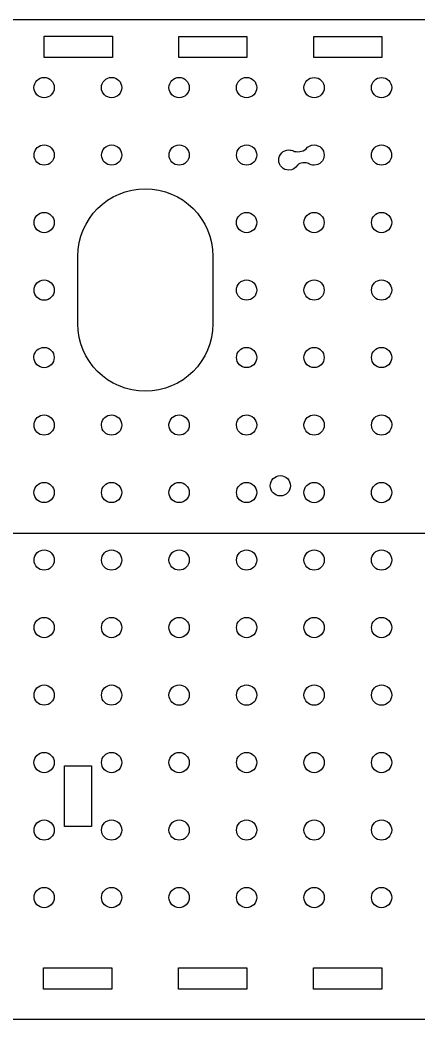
# Model space of a CAD drawing. Extents: x 3 to 312, y -223 to -75.
# Drawn here: x 97.3 to 156.2, y -223 to -75 of the extents above; entities that cross this region are included whole.
import ezdxf

# ---------------------------------------------------------------- set-up
doc = ezdxf.new("R2010")
doc.units = 0
doc.layers.add('Transparent', color=7, linetype='CONTINUOUS')

msp = doc.modelspace()

# ---------------------------------------------------------------- linework, layer by layer
at = {"layer": 'Transparent', "color": 7}
for p, q in [((198.828886, -75.032599), (72.827698, -75.032599)), ((100.836589, -77.454641), (110.936504, -77.454641)), ((100.836589, -80.604837), (100.836589, -77.454641)), ((100.836589, -77.454641), (100.836589, -77.454641)), ((110.936504, -77.454641), (110.936504, -80.604837)), ((120.777903, -77.457464), (130.877818, -77.457464)), ((120.777903, -80.607659), (120.777903, -77.457464)), ((120.777903, -77.457464), (120.777903, -77.457464)), ((130.877818, -77.457464), (130.877818, -80.607659)), ((140.777637, -77.457464), (150.877552, -77.457464)), ((140.777637, -80.607659), (140.777637, -77.457464)), ((140.777637, -77.457464), (140.777637, -77.457464)), ((150.877552, -77.457464), (150.877552, -80.607659)), ((110.936504, -80.604837), (100.836589, -80.604837)), ((130.877818, -80.607659), (120.777903, -80.607659)), ((150.877552, -80.607659), (140.777637, -80.607659)), ((100.830521, -83.545085), (100.830521, -83.545085)), ((110.830134, -83.545085), (110.830134, -83.545085)), ((120.830284, -83.545085), (120.830284, -83.545085)), ((130.830405, -83.545085), (130.830405, -83.545085)), ((140.821749, -83.547907), (140.821749, -83.547907)), ((150.821898, -83.547907), (150.821898, -83.547907)), ((100.831086, -93.53434), (100.831086, -93.53434)), ((110.836738, -93.542129), (110.836738, -93.542129)), ((120.833586, -93.542129), (120.833586, -93.542129)), ((130.834836, -93.542129), (130.834836, -93.542129)), ((140.815145, -93.542129), (140.815145, -93.542129)), ((150.816395, -93.542129), (150.816395, -93.542129)), ((115.825947, -100.032137), (115.825778, -100.032137)), ((100.82942, -103.536386), (100.82942, -103.536386)), ((130.830405, -103.536386), (130.830405, -103.536386)), ((140.822849, -103.536386), (140.822849, -103.536386)), ((150.826865, -103.533564), (150.826865, -103.533564)), ((105.831696, -119.776116), (105.835648, -110.289151)), ((125.815005, -110.289151), (125.818392, -119.776116)), ((100.82942, -113.539284), (100.82942, -113.539284)), ((130.830405, -113.539284), (130.830405, -113.539284)), ((140.822849, -113.539284), (140.822849, -113.539284)), ((150.826865, -113.535982), (150.826865, -113.535982)), ((100.820615, -123.530611), (100.820615, -123.530611)), ((130.826002, -123.536679), (130.826002, -123.536679)), ((140.822849, -123.536679), (140.822849, -123.536679)), ((150.826865, -123.536679), (150.826865, -123.536679)), ((100.831086, -133.53908), (100.831086, -133.53908)), ((110.827905, -133.53908), (110.827905, -133.53908)), ((120.824752, -133.53908), (120.824752, -133.53908)), ((130.826566, -133.532956), (130.826566, -133.532956)), ((140.826151, -133.532956), (140.826151, -133.532956)), ((150.8252, -133.535778), (150.8252, -133.535778)), ((100.825554, -143.533145), (100.825554, -143.533145)), ((110.825167, -143.533145), (110.825167, -143.533145)), ((120.825316, -143.533145), (120.825316, -143.533145)), ((130.825466, -143.533145), (130.825466, -143.533145)), ((135.82554, -142.53326), (135.82554, -142.53326)), ((140.820648, -143.528742), (140.820648, -143.528742)), ((150.820797, -143.528742), (150.820797, -143.528742)), ((70.828606, -151.027988), (200.8286, -151.027988)), ((100.82942, -153.534965), (100.82942, -153.534965)), ((110.829034, -153.534965), (110.829034, -153.534965)), ((120.829155, -153.530562), (120.829155, -153.530562)), ((130.829304, -153.530562), (130.829304, -153.530562)), ((140.824514, -153.530562), (140.824514, -153.530562)), ((150.824664, -153.530562), (150.824664, -153.530562)), ((100.82942, -163.535134), (100.82942, -163.535134)), ((110.829034, -163.535134), (110.829034, -163.535134)), ((120.827518, -163.534005), (120.827518, -163.534005)), ((130.829304, -163.530703), (130.829304, -163.530703)), ((140.829453, -163.530703), (140.829453, -163.530703)), ((150.827401, -163.534005), (150.827401, -163.534005)), ((100.82942, -173.5353), (100.82942, -173.5353)), ((110.829034, -173.5353), (110.829034, -173.5353)), ((120.829155, -173.530898), (120.829155, -173.530898)), ((130.829304, -173.530898), (130.829304, -173.530898)), ((140.829453, -173.530898), (140.829453, -173.530898)), ((150.829603, -173.530898), (150.829603, -173.530898)), ((100.824453, -183.536026), (100.824453, -183.536026)), ((110.827905, -183.52993), (110.827905, -183.52993)), ((120.828618, -183.525527), (120.828618, -183.525527)), ((130.828203, -183.525527), (130.828203, -183.525527)), ((140.828353, -183.525527), (140.828353, -183.525527)), ((150.828502, -183.525527), (150.828502, -183.525527)), ((103.828596, -185.52922), (107.828193, -185.52922)), ((103.828596, -194.528911), (103.828596, -185.52922)), ((103.828596, -185.52922), (103.828596, -185.52922)), ((107.828193, -185.52922), (107.828193, -194.528911)), ((100.82942, -193.534151), (100.82942, -193.534151)), ((110.827905, -193.528507), (110.827905, -193.528507)), ((120.828618, -193.524104), (120.828618, -193.524104)), ((130.828203, -193.524104), (130.828203, -193.524104)), ((140.828353, -193.524104), (140.828353, -193.524104)), ((150.828502, -193.524104), (150.828502, -193.524104)), ((107.828193, -194.528911), (103.828596, -194.528911)), ((100.828884, -203.534284), (100.828884, -203.534284)), ((110.827905, -203.52878), (110.827905, -203.52878)), ((120.828618, -203.524378), (120.828618, -203.524378)), ((130.828203, -203.524378), (130.828203, -203.524378)), ((140.828353, -203.524378), (140.828353, -203.524378)), ((150.828502, -203.524378), (150.828502, -203.524378)), ((100.748394, -215.454865), (110.848309, -215.454865)), ((100.748394, -218.60506), (100.748394, -215.454865)), ((100.748394, -215.454865), (100.748394, -215.454865)), ((110.848309, -215.454865), (110.848309, -218.60506)), ((120.748693, -215.454865), (130.848608, -215.454865)), ((120.748693, -218.60506), (120.748693, -215.454865)), ((120.748693, -215.454865), (120.748693, -215.454865)), ((130.848608, -215.454865), (130.848608, -218.60506)), ((140.748427, -215.454865), (150.848342, -215.454865)), ((140.748427, -218.60506), (140.748427, -215.454865)), ((140.748427, -215.454865), (140.748427, -215.454865)), ((150.848342, -215.454865), (150.848342, -218.60506)), ((110.848309, -218.60506), (100.748394, -218.60506)), ((130.848608, -218.60506), (120.748693, -218.60506)), ((150.848342, -218.60506), (140.748427, -218.60506)), ((94.819526, -223.022877), (135.827742, -223.022877)), ((135.827742, -223.022877), (176.836493, -223.022877))]:
    msp.add_line(p, q, dxfattribs=at)
for points in [[(99.32241, -85.05321), (99.32241, -84.224803), (100.002114, -83.545085), (100.830521, -83.545085)], [(100.830521, -83.545085), (101.658956, -83.545085), (102.329855, -84.224803), (102.329827, -85.05321)], [(109.321995, -85.05321), (109.321995, -84.224803), (110.001727, -83.545085), (110.830134, -83.545085)], [(110.830134, -83.545085), (111.658569, -83.545085), (112.329468, -84.224803), (112.32944, -85.05321)], [(119.322144, -85.05321), (119.322144, -84.224803), (120.001877, -83.545085), (120.830284, -83.545085)], [(120.830284, -83.545085), (121.658719, -83.545085), (122.329617, -84.224803), (122.329589, -85.05321)], [(129.322294, -85.05321), (129.322294, -84.224803), (130.001998, -83.545085), (130.830405, -83.545085)], [(130.830405, -83.545085), (131.65884, -83.545085), (132.329738, -84.224803), (132.32971, -85.05321)], [(139.322443, -85.056032), (139.322415, -84.227622), (139.993285, -83.547907), (140.821749, -83.547907)], [(140.821749, -83.547907), (141.650099, -83.54791), (142.32986, -84.227622), (142.32986, -85.056032)], [(149.322592, -85.056032), (149.322592, -84.227622), (149.993463, -83.547907), (150.821898, -83.547907)], [(150.821898, -83.547907), (151.650305, -83.54791), (152.330037, -84.227622), (152.330009, -85.056032)], [(100.830521, -86.552515), (100.002114, -86.552515), (99.32241, -85.881645), (99.32241, -85.05321)], [(102.329827, -85.05321), (102.329827, -85.881645), (101.658956, -86.552518), (100.830521, -86.552515)], [(110.830134, -86.552515), (110.001727, -86.552515), (109.321995, -85.881645), (109.321995, -85.05321)], [(112.32944, -85.05321), (112.32944, -85.881645), (111.658569, -86.552518), (110.830134, -86.552515)], [(120.830284, -86.552515), (120.001877, -86.552515), (119.322144, -85.881645), (119.322144, -85.05321)], [(122.329589, -85.05321), (122.329589, -85.881645), (121.658719, -86.552518), (120.830284, -86.552515)], [(130.830405, -86.552515), (130.001998, -86.552515), (129.322294, -85.881645), (129.322294, -85.05321)], [(132.32971, -85.05321), (132.32971, -85.881645), (131.65884, -86.552518), (130.830405, -86.552515)], [(140.821749, -86.555337), (139.993257, -86.555334), (139.322443, -85.884464), (139.322443, -85.056032)], [(142.32986, -85.056032), (142.32986, -85.884464), (141.650127, -86.555337), (140.821749, -86.555337)], [(150.821898, -86.555337), (149.993463, -86.555334), (149.322592, -85.884464), (149.322592, -85.056032)], [(152.330009, -85.056032), (152.330009, -85.884464), (151.650305, -86.555337), (150.821898, -86.555337)], [(99.33178, -94.874896), (99.40846, -94.118597), (100.054466, -93.53434), (100.831086, -93.53434)], [(100.831086, -93.53434), (101.659577, -93.53434), (102.330391, -94.205211), (102.330391, -95.033646)], [(109.337433, -95.041435), (109.337433, -94.213), (110.008275, -93.542129), (110.836738, -93.542129)], [(110.836738, -93.542129), (111.665145, -93.542129), (112.336044, -94.213), (112.336044, -95.041435)], [(119.33428, -95.041435), (119.33428, -94.213), (120.005235, -93.542129), (120.833586, -93.542129)], [(120.833586, -93.542129), (121.662077, -93.542129), (122.332891, -94.213), (122.332891, -95.041435)], [(129.33553, -95.041435), (129.33553, -94.213), (130.0064, -93.542129), (130.834836, -93.542129)], [(130.834836, -93.542129), (131.663242, -93.542129), (132.334141, -94.213), (132.334141, -95.041435)], [(135.592368, -95.781715), (135.592368, -94.953336), (136.263211, -94.28241), (137.091674, -94.28241)], [(137.091674, -94.28241), (137.331196, -94.28241), (137.556748, -94.340254), (137.757549, -94.440059)], [(137.757549, -94.440059), (138.152942, -94.624288), (139.242969, -94.593887), (139.63444, -94.126417)], [(139.63444, -94.126417), (139.908675, -93.773165), (140.333053, -93.542129), (140.815145, -93.542129)], [(140.815145, -93.542129), (141.64358, -93.542129), (142.31445, -94.213), (142.31445, -95.041435)], [(149.317089, -95.041435), (149.317089, -94.213), (149.987903, -93.542129), (150.816395, -93.542129)], [(150.816395, -93.542129), (151.644745, -93.542129), (152.3157, -94.213), (152.3157, -95.041435)], [(99.33178, -95.033646), (99.33178, -94.981858), (99.3267, -94.925329), (99.33178, -94.874896)], [(100.831086, -96.541771), (100.002707, -96.541771), (99.33178, -95.862081), (99.33178, -95.033646)], [(102.330391, -95.033646), (102.330391, -95.862081), (101.659577, -96.541771), (100.831086, -96.541771)], [(110.836738, -96.540741), (110.008247, -96.540741), (109.337433, -95.869845), (109.337433, -95.041435)], [(112.336044, -95.041435), (112.336044, -95.869845), (111.665089, -96.540741), (110.836738, -96.540741)], [(120.833586, -96.540741), (120.00515, -96.540741), (119.33428, -95.869845), (119.33428, -95.041435)], [(122.332891, -95.041435), (122.332891, -95.869845), (121.662049, -96.540741), (120.833586, -96.540741)], [(130.834836, -96.540741), (130.006372, -96.540741), (129.33553, -95.869845), (129.33553, -95.041435)], [(132.334141, -95.041435), (132.334141, -95.869845), (131.663214, -96.540741), (130.834836, -96.540741)], [(137.091674, -97.281021), (136.263239, -97.281021), (135.592368, -96.610178), (135.592368, -95.781715)], [(139.98115, -96.287731), (139.722606, -96.11947), (138.625072, -96.122913), (138.374346, -96.555622)], [(142.31445, -95.041435), (142.31445, -95.869845), (141.643608, -96.540741), (140.815145, -96.540741)], [(150.816395, -96.540741), (149.987931, -96.540741), (149.317089, -95.869845), (149.317089, -95.041435)], [(152.3157, -95.041435), (152.3157, -95.869845), (151.64483, -96.540741), (150.816395, -96.540741)], [(138.374346, -96.555622), (138.111823, -96.989917), (137.636448, -97.281021), (137.091674, -97.281021)], [(140.815145, -96.540741), (140.506365, -96.540741), (140.219571, -96.447576), (139.98115, -96.287731)], [(105.827463, -110.033387), (105.827463, -104.51134), (110.304185, -100.03328), (115.825947, -100.032137)], [(115.825778, -100.032137), (121.34675, -100.03527), (125.823162, -104.511901), (125.82319, -110.033387)], [(99.330115, -105.044511), (99.330115, -104.216076), (100.001042, -103.536386), (100.82942, -103.536386)], [(100.82942, -103.536386), (101.657884, -103.536386), (102.328754, -104.216076), (102.328726, -105.044511)], [(129.322294, -105.044511), (129.322294, -104.216076), (130.002026, -103.536386), (130.830405, -103.536386)], [(130.830405, -103.536386), (131.658896, -103.536386), (132.32971, -104.216076), (132.32971, -105.044511)], [(139.323544, -105.044511), (139.323544, -104.216076), (139.994499, -103.536386), (140.822849, -103.536386)], [(140.822849, -103.536386), (141.651341, -103.536386), (142.322155, -104.216076), (142.322155, -105.044511)], [(149.32756, -105.041689), (149.32756, -104.213254), (149.998374, -103.533564), (150.826865, -103.533564)], [(150.826865, -103.533564), (151.655216, -103.533564), (152.326171, -104.213254), (152.326171, -105.041689)], [(100.82942, -106.543816), (100.001042, -106.543816), (99.330143, -105.872946), (99.330115, -105.044511)], [(102.328726, -105.044511), (102.328726, -105.872946), (101.657856, -106.543816), (100.82942, -106.543816)], [(130.830405, -106.543816), (130.002026, -106.543816), (129.322294, -105.872918), (129.322294, -105.044511)], [(132.32971, -105.044511), (132.32971, -105.872918), (131.658896, -106.543816), (130.830405, -106.543816)], [(140.822849, -106.543816), (139.994414, -106.543816), (139.323544, -105.872918), (139.323544, -105.044511)], [(142.322155, -105.044511), (142.322155, -105.872918), (141.651313, -106.543816), (140.822849, -106.543816)], [(150.826865, -106.540994), (149.998402, -106.540994), (149.32756, -105.870096), (149.32756, -105.041689)], [(152.326171, -105.041689), (152.326171, -105.870096), (151.6553, -106.540994), (150.826865, -106.540994)], [(105.835648, -110.289151), (105.832825, -110.20482), (105.827463, -110.118223), (105.827463, -110.033387)], [(125.82319, -110.033387), (125.82319, -110.118223), (125.817828, -110.204823), (125.815005, -110.289151)], [(99.330115, -115.046856), (99.330115, -114.218421), (100.001042, -113.539281), (100.82942, -113.539284)], [(100.82942, -113.539284), (101.657856, -113.539281), (102.328726, -114.218421), (102.328726, -115.046856)], [(129.322294, -115.03859), (129.322294, -114.210152), (130.002026, -113.539284), (130.830405, -113.539284)], [(130.830405, -113.539284), (131.658896, -113.539284), (132.32971, -114.210152), (132.32971, -115.03859)], [(139.323544, -115.03859), (139.323544, -114.210152), (139.994499, -113.539284), (140.822849, -113.539284)], [(140.822849, -113.539284), (141.651341, -113.539284), (142.322155, -114.210152), (142.322155, -115.03859)], [(149.32756, -115.035288), (149.32756, -114.206853), (149.998374, -113.535982), (150.826865, -113.535982)], [(150.826865, -113.535982), (151.655216, -113.535982), (152.326171, -114.206855), (152.326171, -115.035288)], [(100.82942, -116.546162), (100.001042, -116.546162), (99.330143, -115.875263), (99.330115, -115.046856)], [(102.328726, -115.046856), (102.328726, -115.875263), (101.657856, -116.546162), (100.82942, -116.546162)], [(130.830405, -116.537895), (130.002026, -116.537895), (129.322294, -115.867022), (129.322294, -115.03859)], [(132.32971, -115.03859), (132.32971, -115.867022), (131.658896, -116.537895), (130.830405, -116.537895)], [(140.822849, -116.537895), (139.994414, -116.537895), (139.323544, -115.867022), (139.323544, -115.03859)], [(142.322155, -115.03859), (142.322155, -115.867022), (141.651313, -116.537895), (140.822849, -116.537895)], [(150.826865, -116.534593), (149.998402, -116.534593), (149.32756, -115.86372), (149.32756, -115.035288)], [(152.326171, -115.035288), (152.326171, -115.86372), (151.6553, -116.534593), (150.826865, -116.534593)], [(105.824076, -120.03188), (105.824076, -119.945576), (105.829156, -119.861883), (105.831696, -119.776116)], [(125.818392, -119.776116), (125.821214, -119.861883), (125.826576, -119.945576), (125.826576, -120.03188)], [(115.825326, -130.03313), (110.302548, -130.03313), (105.82402, -125.554715), (105.824076, -120.03188)], [(125.826576, -120.03188), (125.826633, -125.554715), (121.348105, -130.03313), (115.825326, -130.03313)], [(99.32131, -124.871167), (99.397989, -124.114868), (100.043996, -123.530611), (100.820615, -123.530611)], [(100.820615, -123.530611), (101.649107, -123.530611), (102.319921, -124.201482), (102.319921, -125.029917)], [(129.326696, -125.035985), (129.326696, -124.207549), (129.997539, -123.536679), (130.826002, -123.536679)], [(130.826002, -123.536679), (131.654409, -123.536682), (132.325308, -124.207549), (132.325308, -125.035985)], [(139.323544, -125.035985), (139.323544, -124.207549), (139.994499, -123.536679), (140.822849, -123.536679)], [(140.822849, -123.536679), (141.651341, -123.536682), (142.322155, -124.207549), (142.322155, -125.035985)], [(149.32756, -125.035985), (149.32756, -124.207549), (149.998374, -123.536679), (150.826865, -123.536679)], [(150.826865, -123.536679), (151.655216, -123.536682), (152.326171, -124.207549), (152.326171, -125.035985)], [(99.32131, -125.029917), (99.32131, -124.978129), (99.31623, -124.9216), (99.32131, -124.871167)], [(100.820615, -126.538042), (99.992236, -126.538042), (99.32131, -125.858352), (99.32131, -125.029917)], [(102.319921, -125.029917), (102.319921, -125.858352), (101.649107, -126.538042), (100.820615, -126.538042)], [(130.826002, -126.53529), (129.99751, -126.53529), (129.326696, -125.864391), (129.326696, -125.035985)], [(132.325308, -125.035985), (132.325308, -125.864394), (131.654352, -126.53529), (130.826002, -126.53529)], [(140.822849, -126.53529), (139.994414, -126.53529), (139.323544, -125.864391), (139.323544, -125.035985)], [(142.322155, -125.035985), (142.322155, -125.864394), (141.651313, -126.53529), (140.822849, -126.53529)], [(150.826865, -126.53529), (149.998402, -126.53529), (149.32756, -125.864391), (149.32756, -125.035985)], [(152.326171, -125.035985), (152.326171, -125.864394), (151.6553, -126.53529), (150.826865, -126.53529)], [(99.33178, -134.879636), (99.40846, -134.123337), (100.054466, -133.53908), (100.831086, -133.53908)], [(100.831086, -133.53908), (101.659577, -133.53908), (102.330391, -134.209979), (102.330391, -135.038386)], [(109.328599, -134.888455), (109.405335, -134.132156), (110.051257, -133.53908), (110.827905, -133.53908)], [(110.827905, -133.53908), (111.65634, -133.53908), (112.32721, -134.209951), (112.32721, -135.038386)], [(119.325446, -134.888455), (119.402154, -134.132156), (120.048105, -133.53908), (120.824752, -133.53908)], [(120.824752, -133.53908), (121.653159, -133.53908), (122.324058, -134.209951), (122.324058, -135.038386)], [(129.327261, -134.882334), (129.403997, -134.126032), (130.049947, -133.532956), (130.826566, -133.532956)], [(130.826566, -133.532956), (131.655002, -133.532959), (132.325872, -134.203829), (132.325872, -135.032262)], [(139.326846, -134.882334), (139.403582, -134.126032), (140.049532, -133.532956), (140.826151, -133.532956)], [(140.826151, -133.532956), (141.654586, -133.532959), (142.325457, -134.203829), (142.325457, -135.032262)], [(149.325894, -135.035084), (149.325894, -134.206649), (149.996821, -133.535778), (150.8252, -133.535778)], [(150.8252, -133.535778), (151.601876, -133.535778), (152.247685, -134.128854), (152.324506, -134.885153)], [(99.33178, -135.038386), (99.33178, -134.986598), (99.3267, -134.930041), (99.33178, -134.879636)], [(100.831086, -136.537692), (100.002707, -136.537692), (99.33178, -135.866821), (99.33178, -135.038386)], [(102.330391, -135.038386), (102.330391, -135.866821), (101.659577, -136.537692), (100.831086, -136.537692)], [(109.328599, -135.038386), (109.328599, -134.986598), (109.323519, -134.938889), (109.328599, -134.888455)], [(110.827905, -136.537692), (109.99947, -136.537692), (109.328599, -135.866793), (109.328599, -135.038386)], [(112.32721, -135.038386), (112.32721, -135.866793), (111.65634, -136.537692), (110.827905, -136.537692)], [(119.325446, -135.038386), (119.325446, -134.986598), (119.320366, -134.938889), (119.325446, -134.888455)], [(120.824752, -136.537692), (119.996317, -136.537692), (119.325446, -135.866793), (119.325446, -135.038386)], [(122.324058, -135.038386), (122.324058, -135.866793), (121.653159, -136.537692), (120.824752, -136.537692)], [(129.327261, -135.032262), (129.327261, -134.980474), (129.322181, -134.932764), (129.327261, -134.882334)], [(130.826566, -136.531567), (129.998131, -136.531567), (129.327261, -135.860671), (129.327261, -135.032262)], [(132.325872, -135.032262), (132.325872, -135.860671), (131.655002, -136.53157), (130.826566, -136.531567)], [(139.326846, -135.032262), (139.326846, -134.980474), (139.321766, -134.932764), (139.326846, -134.882334)], [(140.826151, -136.531567), (139.997716, -136.531567), (139.326846, -135.860671), (139.326846, -135.032262)], [(142.325457, -135.032262), (142.325457, -135.860671), (141.654586, -136.53157), (140.826151, -136.531567)], [(150.8252, -136.53439), (149.996821, -136.53439), (149.325838, -135.863491), (149.325894, -135.035084)], [(152.324506, -135.035084), (152.324506, -135.863491), (151.653663, -136.53439), (150.8252, -136.53439)], [(152.324506, -134.885153), (152.329586, -134.935587), (152.324477, -134.983296), (152.324506, -135.035084)], [(99.325148, -145.033001), (99.325204, -144.204481), (99.997034, -143.532919), (100.825554, -143.533145)], [(100.825554, -143.533145), (101.653876, -143.533201), (102.325368, -144.204679), (102.325424, -145.033001)], [(109.325297, -145.033001), (109.325382, -144.204679), (109.996845, -143.533201), (110.825167, -143.533145)], [(110.825167, -143.533145), (111.653687, -143.532919), (112.325489, -144.204481), (112.325573, -145.033001)], [(119.326011, -145.032451), (119.326011, -144.204015), (119.996938, -143.533145), (120.825316, -143.533145)], [(120.825316, -143.533145), (121.653752, -143.533145), (122.32465, -144.204015), (122.324622, -145.032451)], [(129.32616, -145.032451), (129.32616, -144.204015), (129.996974, -143.533145), (130.825466, -143.533145)], [(130.825466, -143.533145), (131.653844, -143.533145), (132.324771, -144.204015), (132.324771, -145.032451)], [(134.326235, -144.023746), (134.326235, -143.193812), (134.995722, -142.53326), (135.82554, -142.53326)], [(135.82554, -142.53326), (136.65533, -142.533263), (137.324846, -143.193841), (137.324846, -144.023746)], [(139.321342, -145.028048), (139.321342, -144.199613), (139.992213, -143.528742), (140.820648, -143.528742)], [(140.820648, -143.528742), (141.649055, -143.528742), (142.328759, -144.199613), (142.328759, -145.028048)], [(149.321492, -145.028048), (149.321492, -144.199613), (149.992362, -143.528742), (150.820797, -143.528742)], [(150.820797, -143.528742), (151.649204, -143.528742), (152.328908, -144.199613), (152.328908, -145.028048)], [(135.82554, -145.531871), (134.995722, -145.531874), (134.326235, -144.853451), (134.326235, -144.023746)], [(137.324846, -144.023746), (137.324846, -144.853392), (136.65533, -145.531871), (135.82554, -145.531871)], [(140.820648, -146.536173), (139.992213, -146.536173), (139.321314, -145.856455), (139.321342, -145.028048)], [(142.328759, -145.028048), (142.328759, -145.856455), (141.649055, -146.536173), (140.820648, -146.536173)], [(150.820797, -146.536173), (149.992362, -146.536173), (149.321464, -145.856455), (149.321492, -145.028048)], [(152.328908, -145.028048), (152.328908, -145.856455), (151.649204, -146.536173), (150.820797, -146.536173)], [(100.825554, -146.532857), (99.997034, -146.533083), (99.325204, -145.861549), (99.325148, -145.033001)], [(102.325424, -145.033001), (102.325339, -145.861323), (101.653876, -146.532775), (100.825554, -146.532857)], [(110.825167, -146.532857), (109.996845, -146.532772), (109.325382, -145.861323), (109.325297, -145.033001)], [(112.325573, -145.033001), (112.325404, -145.861549), (111.653687, -146.533083), (110.825167, -146.532857)], [(120.825316, -146.531756), (119.996938, -146.531756), (119.326039, -145.860857), (119.326011, -145.032451)], [(122.324622, -145.032451), (122.324622, -145.860857), (121.653808, -146.531756), (120.825316, -146.531756)], [(130.825466, -146.531756), (129.996974, -146.531756), (129.32616, -145.860857), (129.32616, -145.032451)], [(132.324771, -145.032451), (132.324771, -145.860857), (131.653844, -146.531756), (130.825466, -146.531756)], [(99.329014, -155.035374), (99.328788, -154.206631), (100.000675, -153.534739), (100.82942, -153.534965)], [(100.82942, -153.534965), (101.657968, -153.535036), (102.329516, -154.206843), (102.32929, -155.035374)], [(109.329164, -155.035374), (109.328938, -154.206846), (110.000486, -153.535036), (110.829034, -153.534965)], [(110.829034, -153.534965), (111.657779, -153.534739), (112.329666, -154.206629), (112.32944, -155.035374)], [(119.329849, -155.029868), (119.329849, -154.201433), (120.000748, -153.530562), (120.829155, -153.530562)], [(120.829155, -153.530562), (121.65759, -153.530562), (122.32846, -154.201433), (122.32846, -155.029868)], [(129.329998, -155.029868), (129.329998, -154.201433), (130.000812, -153.530562), (130.829304, -153.530562)], [(130.829304, -153.530562), (131.657683, -153.530562), (132.32861, -154.201433), (132.32861, -155.029868)], [(139.325209, -155.029868), (139.325209, -154.201433), (139.996079, -153.530562), (140.824514, -153.530562)], [(140.824514, -153.530562), (141.652921, -153.530562), (142.332625, -154.201433), (142.332625, -155.029868)], [(149.32533, -155.029868), (149.32533, -154.201433), (149.996144, -153.530562), (150.824664, -153.530562)], [(150.824664, -153.530562), (151.653071, -153.530562), (152.332775, -154.201433), (152.332775, -155.029868)], [(100.82942, -156.53523), (100.000901, -156.535456), (99.329099, -155.863908), (99.329014, -155.035374)], [(102.32929, -155.035374), (102.329206, -155.863705), (101.657743, -156.53516), (100.82942, -156.53523)], [(110.829034, -156.53523), (110.000711, -156.53516), (109.329248, -155.863702), (109.329164, -155.035374)], [(112.32944, -155.035374), (112.329355, -155.863908), (111.657553, -156.535456), (110.829034, -156.53523)], [(120.829155, -156.537993), (120.000748, -156.537965), (119.329849, -155.858303), (119.329849, -155.029868)], [(122.32846, -155.029868), (122.32846, -155.858331), (121.657618, -156.537965), (120.829155, -156.537993)], [(130.829304, -156.537993), (130.000812, -156.537965), (129.329998, -155.858303), (129.329998, -155.029868)], [(132.32861, -155.029868), (132.32861, -155.858331), (131.657683, -156.537965), (130.829304, -156.537993)], [(140.824514, -156.537993), (139.996079, -156.537965), (139.325181, -155.858303), (139.325209, -155.029868)], [(142.332625, -155.029868), (142.332625, -155.858275), (141.652921, -156.537993), (140.824514, -156.537993)], [(150.824664, -156.537993), (149.996229, -156.537965), (149.32533, -155.858303), (149.32533, -155.029868)], [(152.332775, -155.029868), (152.332775, -155.858275), (151.653071, -156.537993), (150.824664, -156.537993)], [(99.329014, -165.035543), (99.328788, -164.206798), (100.000675, -163.534908), (100.82942, -163.535134)], [(100.82942, -163.535134), (101.657968, -163.535205), (102.329516, -164.207009), (102.32929, -165.035543)], [(109.329164, -165.035543), (109.328938, -164.207009), (110.000486, -163.535205), (110.829034, -163.535134)], [(110.829034, -163.535134), (111.657779, -163.534908), (112.329666, -164.206798), (112.32944, -165.035543)], [(119.327648, -165.034414), (119.327422, -164.205866), (119.99897, -163.53409), (120.827518, -163.534005)], [(120.827518, -163.534005), (121.656263, -163.53378), (122.328178, -164.205669), (122.327924, -165.034414)], [(129.329998, -165.030009), (129.329998, -164.201574), (130.000812, -163.530703), (130.829304, -163.530703)], [(130.829304, -163.530703), (131.657683, -163.530703), (132.32861, -164.201574), (132.32861, -165.030009)], [(139.330148, -165.030009), (139.330148, -164.201574), (140.000962, -163.530703), (140.829453, -163.530703)], [(140.829453, -163.530703), (141.657832, -163.530703), (142.328759, -164.201574), (142.328759, -165.030009)], [(149.32756, -165.034414), (149.327334, -164.205866), (149.998882, -163.53409), (150.827401, -163.534005)], [(150.827401, -163.534005), (151.656147, -163.53378), (152.328033, -164.205669), (152.327808, -165.034414)], [(100.82942, -166.535399), (100.000901, -166.535625), (99.329099, -165.864077), (99.329014, -165.035543)], [(102.32929, -165.035543), (102.329206, -165.863868), (101.657743, -166.535329), (100.82942, -166.535399)], [(110.829034, -166.535399), (110.000711, -166.535329), (109.329248, -165.863868), (109.329164, -165.035543)], [(112.32944, -165.035543), (112.329355, -165.864077), (111.657553, -166.535625), (110.829034, -166.535399)], [(120.827518, -166.53427), (119.999196, -166.534186), (119.327704, -165.862737), (119.327648, -165.034414)], [(122.327924, -165.034414), (122.327868, -165.862962), (121.656038, -166.534496), (120.827518, -166.53427)], [(130.829304, -166.538134), (130.000812, -166.538106), (129.329998, -165.858444), (129.329998, -165.030009)], [(132.32861, -165.030009), (132.32861, -165.858472), (131.657683, -166.538106), (130.829304, -166.538134)], [(140.829453, -166.538134), (140.000962, -166.538106), (139.330148, -165.858444), (139.330148, -165.030009)], [(142.328759, -165.030009), (142.328759, -165.858472), (141.657832, -166.538106), (140.829453, -166.538134)], [(150.827401, -166.53427), (149.999079, -166.534186), (149.327644, -165.862737), (149.32756, -165.034414)], [(152.327808, -165.034414), (152.327751, -165.862962), (151.655949, -166.534496), (150.827401, -166.53427)], [(99.329014, -175.03571), (99.328788, -174.206964), (100.000675, -173.535075), (100.82942, -173.5353)], [(100.82942, -173.5353), (101.657968, -173.535371), (102.329516, -174.207176), (102.32929, -175.03571)], [(109.329164, -175.03571), (109.328938, -174.207176), (110.000486, -173.535371), (110.829034, -173.5353)], [(110.829034, -173.5353), (111.657779, -173.535075), (112.329666, -174.206964), (112.32944, -175.03571)], [(119.329849, -175.030203), (119.329849, -174.201768), (120.000663, -173.530898), (120.829155, -173.530898)], [(120.829155, -173.530898), (121.657533, -173.530898), (122.32846, -174.201768), (122.32846, -175.030203)], [(129.329998, -175.030203), (129.329998, -174.201768), (130.000812, -173.530898), (130.829304, -173.530898)], [(130.829304, -173.530898), (131.657683, -173.530898), (132.32861, -174.201768), (132.32861, -175.030203)], [(139.330148, -175.030203), (139.330148, -174.201768), (140.000962, -173.530898), (140.829453, -173.530898)], [(140.829453, -173.530898), (141.657832, -173.530898), (142.328759, -174.201768), (142.328759, -175.030203)], [(149.330297, -175.030203), (149.330297, -174.201768), (150.001111, -173.530898), (150.829603, -173.530898)], [(150.829603, -173.530898), (151.657981, -173.530898), (152.328908, -174.201768), (152.328908, -175.030203)], [(100.82942, -176.535565), (100.000901, -176.535791), (99.329099, -175.864243), (99.329014, -175.03571)], [(102.32929, -175.03571), (102.329206, -175.864035), (101.657743, -176.535495), (100.82942, -176.535565)], [(110.829034, -176.535565), (110.000711, -176.535495), (109.329248, -175.864035), (109.329164, -175.03571)], [(112.32944, -175.03571), (112.329355, -175.864243), (111.657553, -176.535791), (110.829034, -176.535565)], [(120.829155, -176.538328), (120.000663, -176.5383), (119.329849, -175.858638), (119.329849, -175.030203)], [(122.32846, -175.030203), (122.32846, -175.858667), (121.657533, -176.5383), (120.829155, -176.538328)], [(130.829304, -176.538328), (130.000812, -176.5383), (129.329998, -175.858638), (129.329998, -175.030203)], [(132.32861, -175.030203), (132.32861, -175.858667), (131.657683, -176.5383), (130.829304, -176.538328)], [(140.829453, -176.538328), (140.000962, -176.5383), (139.330148, -175.858638), (139.330148, -175.030203)], [(142.328759, -175.030203), (142.328759, -175.858667), (141.657832, -176.5383), (140.829453, -176.538328)], [(150.829603, -176.538328), (150.001111, -176.5383), (149.330297, -175.858638), (149.330297, -175.030203)], [(152.328908, -175.030203), (152.328908, -175.858667), (151.657981, -176.5383), (150.829603, -176.538328)], [(99.325148, -185.035331), (99.325148, -184.206896), (99.996018, -183.536026), (100.824453, -183.536026)], [(100.824453, -183.536026), (101.652888, -183.536026), (102.332621, -184.206896), (102.332592, -185.035331)], [(109.328063, -185.030339), (109.327837, -184.201805), (109.999357, -183.53), (110.827905, -183.52993)], [(110.827905, -183.52993), (111.65665, -183.529704), (112.328565, -184.201593), (112.328339, -185.030339)], [(119.329313, -185.024832), (119.329313, -184.196397), (120.000099, -183.525527), (120.828618, -183.525527)], [(120.828618, -183.525527), (121.656969, -183.525527), (122.327924, -184.196397), (122.327924, -185.024832)], [(129.328898, -185.024832), (129.328898, -184.196397), (129.999712, -183.525527), (130.828203, -183.525527)], [(130.828203, -183.525527), (131.656582, -183.525527), (132.327509, -184.196397), (132.327509, -185.024832)], [(139.329047, -185.024832), (139.329047, -184.196397), (139.999861, -183.525527), (140.828353, -183.525527)], [(140.828353, -183.525527), (141.656731, -183.525527), (142.327658, -184.196397), (142.327658, -185.024832)], [(149.329196, -185.024832), (149.329196, -184.196397), (150.00001, -183.525527), (150.828502, -183.525527)], [(150.828502, -183.525527), (151.656881, -183.525527), (152.327808, -184.196397), (152.327808, -185.024832)], [(100.824453, -186.534637), (99.996046, -186.534637), (99.325148, -185.86371), (99.325148, -185.035331)], [(102.332592, -185.035331), (102.332592, -185.86371), (101.652917, -186.534637), (100.824453, -186.534637)], [(110.827905, -186.530194), (109.999582, -186.530124), (109.328091, -185.858664), (109.328063, -185.030339)], [(112.328339, -185.030339), (112.328254, -185.858872), (111.656424, -186.53042), (110.827905, -186.530194)], [(120.828618, -186.532957), (120.000099, -186.532929), (119.329313, -185.853268), (119.329313, -185.024832)], [(122.327924, -185.024832), (122.327924, -185.853296), (121.656941, -186.532929), (120.828618, -186.532957)], [(130.828203, -186.532957), (129.999712, -186.532929), (129.328898, -185.853268), (129.328898, -185.024832)], [(132.327509, -185.024832), (132.327509, -185.853296), (131.656582, -186.532929), (130.828203, -186.532957)], [(140.828353, -186.532957), (139.999861, -186.532929), (139.329047, -185.853268), (139.329047, -185.024832)], [(142.327658, -185.024832), (142.327658, -185.853296), (141.656731, -186.532929), (140.828353, -186.532957)], [(150.828502, -186.532957), (150.00001, -186.532929), (149.329196, -185.853268), (149.329196, -185.024832)], [(152.327808, -185.024832), (152.327808, -185.853296), (151.656881, -186.532929), (150.828502, -186.532957)], [(99.329014, -195.034007), (99.329099, -194.205473), (100.000901, -193.533926), (100.82942, -193.534151)], [(100.82942, -193.534151), (101.657743, -193.534222), (102.329206, -194.205682), (102.32929, -195.034007)], [(109.328063, -195.028916), (109.327837, -194.200382), (109.999357, -193.528577), (110.827905, -193.528507)], [(110.827905, -193.528507), (111.65665, -193.528281), (112.328565, -194.20017), (112.328339, -195.028916)], [(119.329313, -195.02341), (119.329313, -194.194975), (120.000099, -193.524104), (120.828618, -193.524104)], [(120.828618, -193.524104), (121.656969, -193.524104), (122.327924, -194.194975), (122.327924, -195.02341)], [(129.328898, -195.02341), (129.328898, -194.194975), (129.999712, -193.524104), (130.828203, -193.524104)], [(130.828203, -193.524104), (131.656582, -193.524104), (132.327509, -194.194975), (132.327509, -195.02341)], [(139.329047, -195.02341), (139.329047, -194.194975), (139.999861, -193.524104), (140.828353, -193.524104)], [(140.828353, -193.524104), (141.656731, -193.524104), (142.327658, -194.194975), (142.327658, -195.02341)], [(149.329196, -195.02341), (149.329196, -194.194975), (150.00001, -193.524104), (150.828502, -193.524104)], [(150.828502, -193.524104), (151.656881, -193.524104), (152.327808, -194.194975), (152.327808, -195.02341)], [(100.82942, -196.533866), (100.000901, -196.534089), (99.329099, -195.86253), (99.329014, -195.034007)], [(102.32929, -195.034007), (102.329206, -195.862321), (101.657743, -196.533795), (100.82942, -196.533866)], [(110.827905, -196.528772), (109.999582, -196.528701), (109.328091, -195.857241), (109.328063, -195.028916)], [(112.328339, -195.028916), (112.328254, -195.85745), (111.656424, -196.528998), (110.827905, -196.528772)], [(120.828618, -196.531535), (120.000099, -196.531507), (119.329313, -195.851845), (119.329313, -195.02341)], [(122.327924, -195.02341), (122.327924, -195.851873), (121.656941, -196.531507), (120.828618, -196.531535)], [(130.828203, -196.531535), (129.999712, -196.531507), (129.328898, -195.851845), (129.328898, -195.02341)], [(132.327509, -195.02341), (132.327509, -195.851873), (131.656582, -196.531507), (130.828203, -196.531535)], [(140.828353, -196.531535), (139.999861, -196.531507), (139.329047, -195.851845), (139.329047, -195.02341)], [(142.327658, -195.02341), (142.327658, -195.851873), (141.656731, -196.531507), (140.828353, -196.531535)], [(150.828502, -196.531535), (150.00001, -196.531507), (149.329196, -195.851845), (149.329196, -195.02341)], [(152.327808, -195.02341), (152.327808, -195.851873), (151.656881, -196.531507), (150.828502, -196.531535)], [(99.329579, -205.033589), (99.329579, -204.20507), (100.000449, -203.534284), (100.828884, -203.534284)], [(100.828884, -203.534284), (101.657319, -203.534284), (102.32819, -204.20507), (102.32819, -205.033589)], [(109.328063, -205.029187), (109.327837, -204.200653), (109.999357, -203.528851), (110.827905, -203.52878)], [(110.827905, -203.52878), (111.65665, -203.528555), (112.328565, -204.200441), (112.328339, -205.029187)], [(119.329313, -205.023683), (119.329313, -204.195248), (120.000099, -203.524378), (120.828618, -203.524378)], [(120.828618, -203.524378), (121.656969, -203.524378), (122.327924, -204.195248), (122.327924, -205.023683)], [(129.328898, -205.023683), (129.328898, -204.195248), (129.999712, -203.524378), (130.828203, -203.524378)], [(130.828203, -203.524378), (131.656582, -203.524378), (132.327509, -204.195248), (132.327509, -205.023683)], [(139.329047, -205.023683), (139.329047, -204.195248), (139.999861, -203.524378), (140.828353, -203.524378)], [(140.828353, -203.524378), (141.656731, -203.524378), (142.327658, -204.195248), (142.327658, -205.023683)], [(149.329196, -205.023683), (149.329196, -204.195248), (150.00001, -203.524378), (150.828502, -203.524378)], [(150.828502, -203.524378), (151.656881, -203.524378), (152.327808, -204.195248), (152.327808, -205.023683)], [(100.828884, -206.532895), (100.000449, -206.532895), (99.329579, -205.861996), (99.329579, -205.033589)], [(102.32819, -205.033589), (102.32819, -205.861996), (101.657319, -206.532895), (100.828884, -206.532895)], [(110.827905, -206.529045), (109.999582, -206.528975), (109.328091, -205.857512), (109.328063, -205.029187)], [(112.328339, -205.029187), (112.328254, -205.857721), (111.656424, -206.529271), (110.827905, -206.529045)], [(120.828618, -206.531808), (120.000099, -206.53178), (119.329313, -205.852118), (119.329313, -205.023683)], [(122.327924, -205.023683), (122.327924, -205.852147), (121.656941, -206.53178), (120.828618, -206.531808)], [(130.828203, -206.531808), (129.999712, -206.53178), (129.328898, -205.852118), (129.328898, -205.023683)], [(132.327509, -205.023683), (132.327509, -205.852147), (131.656582, -206.53178), (130.828203, -206.531808)], [(140.828353, -206.531808), (139.999861, -206.53178), (139.329047, -205.852118), (139.329047, -205.023683)], [(142.327658, -205.023683), (142.327658, -205.852147), (141.656731, -206.53178), (140.828353, -206.531808)], [(150.828502, -206.531808), (150.00001, -206.53178), (149.329196, -205.852118), (149.329196, -205.023683)], [(152.327808, -205.023683), (152.327808, -205.852147), (151.656881, -206.53178), (150.828502, -206.531808)]]:
    msp.add_open_spline(points, degree=3, dxfattribs=at)

doc.saveas('drawing.dxf')
